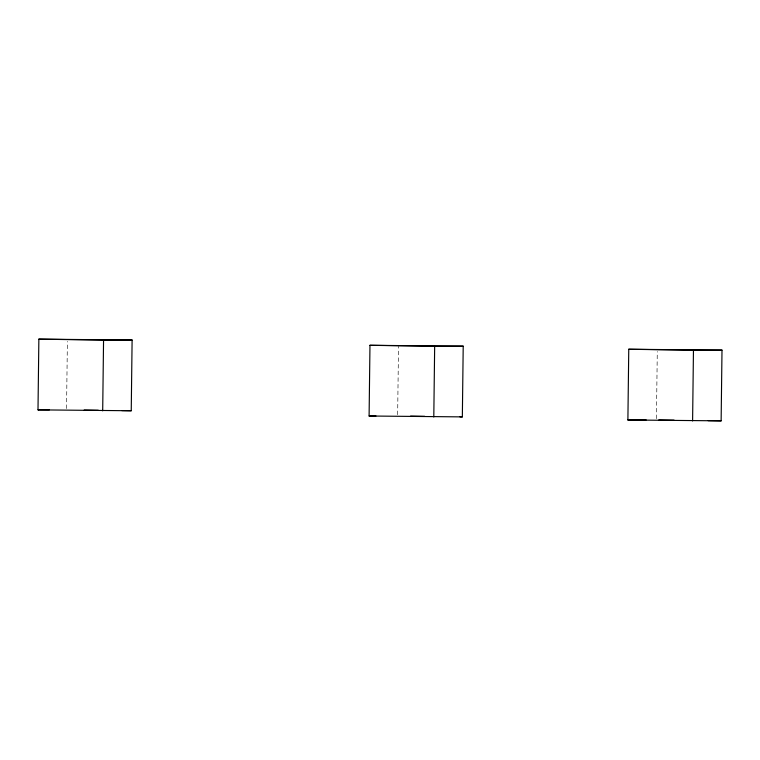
<?xml version="1.0" encoding="UTF-8"?>
<svg xmlns="http://www.w3.org/2000/svg" width="760" height="760" viewBox="0 0 760 760"><rect width="100%" height="100%" fill="white"/><g stroke="black" fill="none" stroke-linecap="round" stroke-linejoin="round"><path stroke-width="0.57" stroke-dasharray="3.8 2.85" d="M66.557 408.576L67.374 341.401M397.66 414.722L398.497 346.37M656.45 418.684L657.276 351.51"/><path stroke-width="1.14" d="M38 409.858L38.864 339.15L132.107 340.034L131.243 410.751L38 409.858L49.419 409.82M102.695 410.846L103.559 340.138L132.107 340.034M369.103 416.005L369.968 345.297L463.21 346.18L462.346 416.888L369.103 416.005L375.953 415.976M433.798 416.993L434.663 346.284L463.21 346.18M627.893 419.966L628.757 349.248L722 350.141L721.135 420.85L627.893 419.966L646.161 419.9M692.597 420.954L693.462 350.246L722 350.141M38.864 339.15L103.559 340.138M369.968 345.297L434.663 346.284M628.757 349.248L693.462 350.246M84.189 410.029L98.306 410.248M121.828 410.599L131.243 410.751M410.59 416.1L424.697 416.318M459.99 416.86L462.346 416.888M658.787 419.9L674.082 420.128M708.197 420.651L721.135 420.85"/></g></svg>
